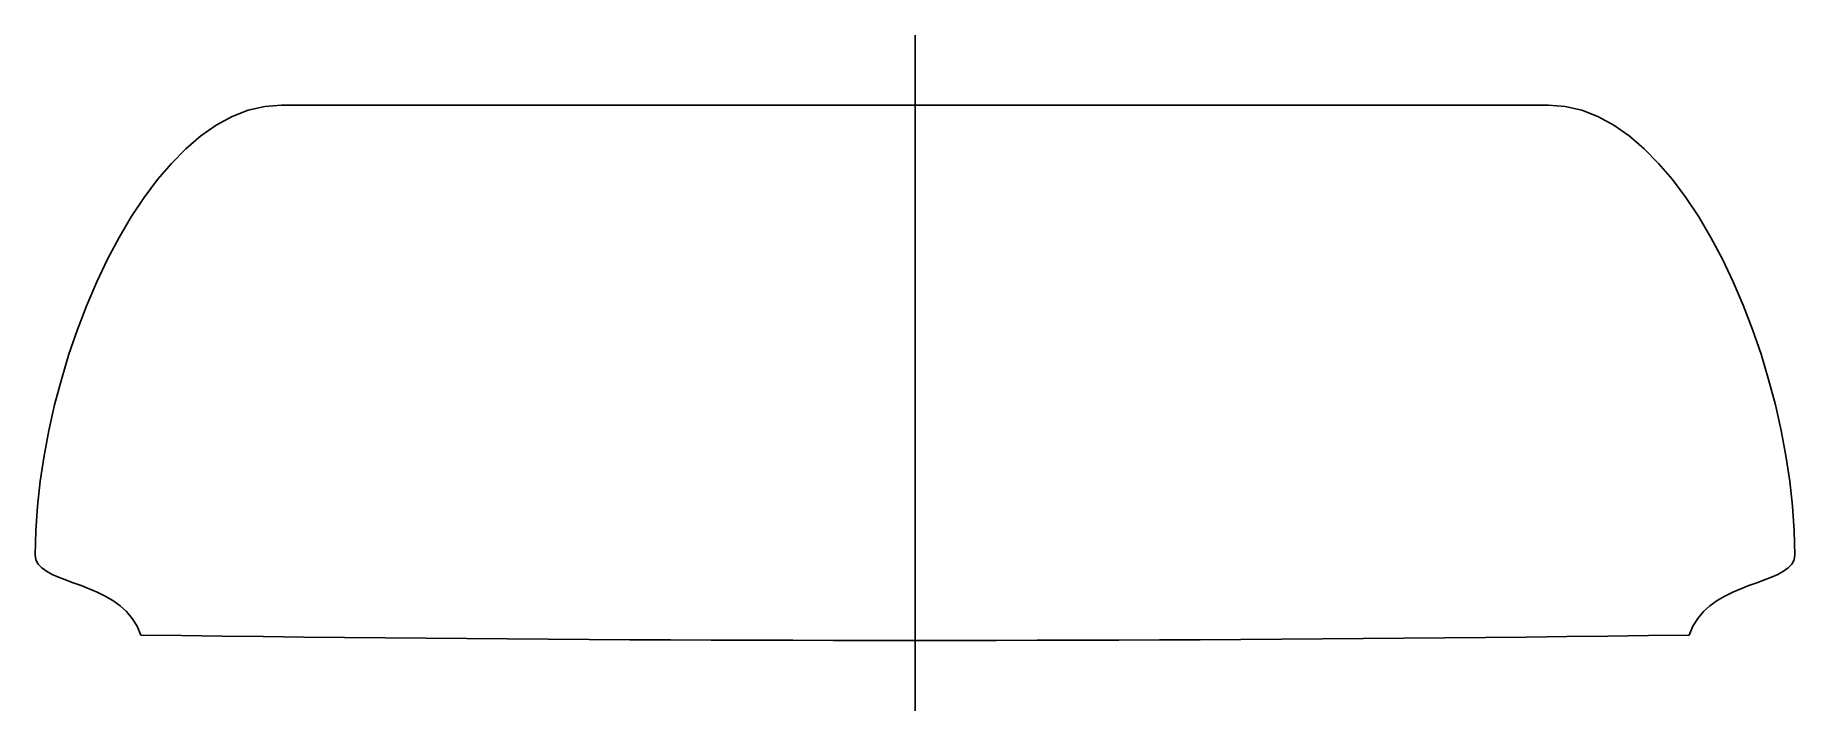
# Model space of a CAD drawing. Header units: metres. Extents: x -252 to 252, y -20 to 174.
import ezdxf

# ---------------------------------------------------------------- set-up
doc = ezdxf.new("R2010")
doc.units = ezdxf.units.M

msp = doc.modelspace()

# ---------------------------------------------------------------- linework, layer by layer
at = {"layer": 'CUT'}
for p, q in [((-191.1542, 152.0504), (-195.7917, 150.2353)), ((-186.4216, 153.1698), (-191.1542, 152.0504)), ((-181.6048, 153.5521), (-186.4216, 153.1698)), ((-172.5246, 153.5521), (-181.6048, 153.5521)), ((-163.4443, 153.5521), (-172.5246, 153.5521)), ((-154.3641, 153.5521), (-163.4443, 153.5521)), ((-145.2838, 153.5521), (-154.3641, 153.5521)), ((-136.2036, 153.5521), (-145.2838, 153.5521)), ((-127.1234, 153.5521), (-136.2036, 153.5521)), ((-118.0431, 153.5521), (-127.1234, 153.5521)), ((-108.9629, 153.5521), (-118.0431, 153.5521)), ((-99.8826, 153.5521), (-108.9629, 153.5521)), ((-90.8024, 153.5521), (-99.8826, 153.5521)), ((-81.7222, 153.5521), (-90.8024, 153.5521)), ((-72.6419, 153.5521), (-81.7222, 153.5521)), ((-63.5617, 153.5521), (-72.6419, 153.5521)), ((-54.4814, 153.5521), (-63.5617, 153.5521)), ((-45.4012, 153.5521), (-54.4814, 153.5521)), ((-36.321, 153.5521), (-45.4012, 153.5521)), ((-27.2407, 153.5521), (-36.321, 153.5521)), ((-18.1605, 153.5521), (-27.2407, 153.5521)), ((-9.0802, 153.5521), (-18.1605, 153.5521)), ((0, 153.5521), (-9.0802, 153.5521)), ((9.0802, 153.5521), (0, 153.5521)), ((0, 153.5521), (0, 153.5521)), ((18.1605, 153.5521), (9.0802, 153.5521)), ((27.2407, 153.5521), (18.1605, 153.5521)), ((36.321, 153.5521), (27.2407, 153.5521)), ((45.4012, 153.5521), (36.321, 153.5521)), ((54.4814, 153.5521), (45.4012, 153.5521)), ((63.5617, 153.5521), (54.4814, 153.5521)), ((72.6419, 153.5521), (63.5617, 153.5521)), ((81.7222, 153.5521), (72.6419, 153.5521)), ((90.8024, 153.5521), (81.7222, 153.5521)), ((99.8826, 153.5521), (90.8024, 153.5521)), ((108.9629, 153.5521), (99.8826, 153.5521)), ((118.0431, 153.5521), (108.9629, 153.5521)), ((127.1234, 153.5521), (118.0431, 153.5521)), ((136.2036, 153.5521), (127.1234, 153.5521)), ((145.2838, 153.5521), (136.2036, 153.5521)), ((154.3641, 153.5521), (145.2838, 153.5521)), ((163.4443, 153.5521), (154.3641, 153.5521)), ((172.5246, 153.5521), (163.4443, 153.5521)), ((181.6048, 153.5521), (172.5246, 153.5521)), ((186.4216, 153.1698), (181.6048, 153.5521)), ((191.1542, 152.0504), (186.4216, 153.1698)), ((195.7917, 150.2353), (191.1542, 152.0504)), ((-200.3235, 147.7659), (-204.7387, 144.6837)), ((-195.7917, 150.2353), (-200.3235, 147.7659)), ((200.3235, 147.7659), (195.7917, 150.2353)), ((204.7387, 144.6837), (200.3235, 147.7659)), ((-204.7387, 144.6837), (-209.0268, 141.0298)), ((209.0268, 141.0298), (204.7387, 144.6837)), ((-213.1769, 136.8459), (-217.1784, 132.1731)), ((-209.0268, 141.0298), (-213.1769, 136.8459)), ((213.1769, 136.8459), (209.0268, 141.0298)), ((217.1784, 132.1731), (213.1769, 136.8459)), ((-217.1784, 132.1731), (-221.0205, 127.053)), ((221.0205, 127.053), (217.1784, 132.1731)), ((-221.0205, 127.053), (-224.6924, 121.5268)), ((224.6924, 121.5268), (221.0205, 127.053)), ((-224.6924, 121.5268), (-228.1835, 115.6361)), ((228.1835, 115.6361), (224.6924, 121.5268)), ((-228.1835, 115.6361), (-231.4831, 109.4221)), ((231.4831, 109.4221), (228.1835, 115.6361)), ((-231.4831, 109.4221), (-234.5803, 102.9263)), ((234.5803, 102.9263), (231.4831, 109.4221)), ((-234.5803, 102.9263), (-237.4644, 96.19)), ((237.4644, 96.19), (234.5803, 102.9263)), ((-237.4644, 96.19), (-240.1249, 89.2546)), ((240.1249, 89.2546), (237.4644, 96.19)), ((-240.1249, 89.2546), (-242.5508, 82.1615)), ((242.5508, 82.1615), (240.1249, 89.2546)), ((-242.5508, 82.1615), (-244.7315, 74.9521)), ((244.7315, 74.9521), (242.5508, 82.1615)), ((-244.7315, 74.9521), (-246.6562, 67.6677)), ((246.6562, 67.6677), (244.7315, 74.9521)), ((-246.6562, 67.6677), (-248.3143, 60.3498)), ((248.3143, 60.3498), (246.6562, 67.6677)), ((-248.3143, 60.3498), (-249.6949, 53.0397)), ((249.6949, 53.0397), (248.3143, 60.3498)), ((-249.6949, 53.0397), (-250.7874, 45.7789)), ((250.7874, 45.7789), (249.6949, 53.0397)), ((-250.7874, 45.7789), (-251.5811, 38.6086)), ((251.5811, 38.6086), (250.7874, 45.7789)), ((-251.5811, 38.6086), (-252.0652, 31.5703)), ((252.0652, 31.5703), (251.5811, 38.6086)), ((-252.0652, 31.5703), (-252.2289, 24.7054)), ((252.2289, 24.7054), (252.0652, 31.5703)), ((-252.2289, 24.7054), (-252.0052, 23.2753)), ((-252.0052, 23.2753), (-251.3649, 22.0301)), ((-251.3649, 22.0301), (-250.3539, 20.9383)), ((-250.3539, 20.9383), (-249.0182, 19.9688)), ((249.0182, 19.9688), (250.3539, 20.9383)), ((250.3539, 20.9383), (251.3649, 22.0301)), ((251.3649, 22.0301), (252.0052, 23.2753)), ((252.0052, 23.2753), (252.2289, 24.7054)), ((-249.0182, 19.9688), (-247.4037, 19.0903)), ((-247.4037, 19.0903), (-245.5564, 18.2714)), ((-245.5564, 18.2714), (-243.5222, 17.4809)), ((-243.5222, 17.4809), (-241.3472, 16.6876)), ((-241.3472, 16.6876), (-239.0773, 15.86)), ((-239.0773, 15.86), (-236.7584, 14.967)), ((236.7584, 14.967), (239.0773, 15.86)), ((239.0773, 15.86), (241.3472, 16.6876)), ((241.3472, 16.6876), (243.5222, 17.4809)), ((243.5222, 17.4809), (245.5564, 18.2714)), ((245.5564, 18.2714), (247.4037, 19.0903)), ((247.4037, 19.0903), (249.0182, 19.9688)), ((-236.7584, 14.967), (-234.4366, 13.9772)), ((-234.4366, 13.9772), (-232.1577, 12.8594)), ((-232.1577, 12.8594), (-229.9678, 11.5823)), ((-229.9678, 11.5823), (-227.9129, 10.1146)), ((-227.9129, 10.1146), (-226.0388, 8.4249)), ((226.0388, 8.4249), (227.9129, 10.1146)), ((227.9129, 10.1146), (229.9678, 11.5823)), ((229.9678, 11.5823), (232.1577, 12.8594)), ((232.1577, 12.8594), (234.4366, 13.9772)), ((234.4366, 13.9772), (236.7584, 14.967)), ((-226.0388, 8.4249), (-224.3915, 6.4822)), ((-224.3915, 6.4822), (-223.0171, 4.2549)), ((223.0171, 4.2549), (224.3915, 6.4822)), ((224.3915, 6.4822), (226.0388, 8.4249)), ((-223.0171, 4.2549), (-221.9614, 1.7119)), ((-221.9614, 1.7119), (-210.2792, 1.5532)), ((-210.2792, 1.5532), (-198.5971, 1.403)), ((-198.5971, 1.403), (-186.9149, 1.2615)), ((-186.9149, 1.2615), (-175.2327, 1.1285)), ((-175.2327, 1.1285), (-163.5505, 1.004)), ((-163.5505, 1.004), (-151.8683, 0.8882)), ((-151.8683, 0.8882), (-140.1862, 0.7809)), ((-140.1862, 0.7809), (-128.504, 0.6823)), ((-128.504, 0.6823), (-116.8218, 0.5922)), ((-116.8218, 0.5922), (-105.1396, 0.5106)), ((-105.1396, 0.5106), (-93.4574, 0.4377)), ((-93.4574, 0.4377), (-81.7753, 0.3734)), ((-81.7753, 0.3734), (-70.0931, 0.3176)), ((-70.0931, 0.3176), (-58.4109, 0.2704)), ((-58.4109, 0.2704), (-46.7287, 0.2318)), ((-46.7287, 0.2318), (-35.0465, 0.2017)), ((-35.0465, 0.2017), (-23.3644, 0.1803)), ((-23.3644, 0.1803), (-11.6822, 0.1674)), ((-11.6822, 0.1674), (0, 0.1631)), ((0, 0.1631), (11.6822, 0.1674)), ((0, 0.1631), (0, 0.1631)), ((11.6822, 0.1674), (23.3644, 0.1803)), ((23.3644, 0.1803), (35.0465, 0.2017)), ((35.0465, 0.2017), (46.7287, 0.2318)), ((46.7287, 0.2318), (58.4109, 0.2704)), ((58.4109, 0.2704), (70.0931, 0.3176)), ((70.0931, 0.3176), (81.7753, 0.3734)), ((81.7753, 0.3734), (93.4574, 0.4377)), ((93.4574, 0.4377), (105.1396, 0.5106)), ((105.1396, 0.5106), (116.8218, 0.5922)), ((116.8218, 0.5922), (128.504, 0.6823)), ((128.504, 0.6823), (140.1862, 0.7809)), ((140.1862, 0.7809), (151.8683, 0.8882)), ((151.8683, 0.8882), (163.5505, 1.004)), ((163.5505, 1.004), (175.2327, 1.1285)), ((175.2327, 1.1285), (186.9149, 1.2615)), ((186.9149, 1.2615), (198.5971, 1.403)), ((198.5971, 1.403), (210.2792, 1.5532)), ((210.2792, 1.5532), (221.9614, 1.7119)), ((221.9614, 1.7119), (223.0171, 4.2549))]:
    msp.add_line(p, q, dxfattribs=at)
at = {"layer": 'REG'}
msp.add_line((0, -20), (0, 173.5521), dxfattribs=at)

doc.saveas('drawing.dxf')
